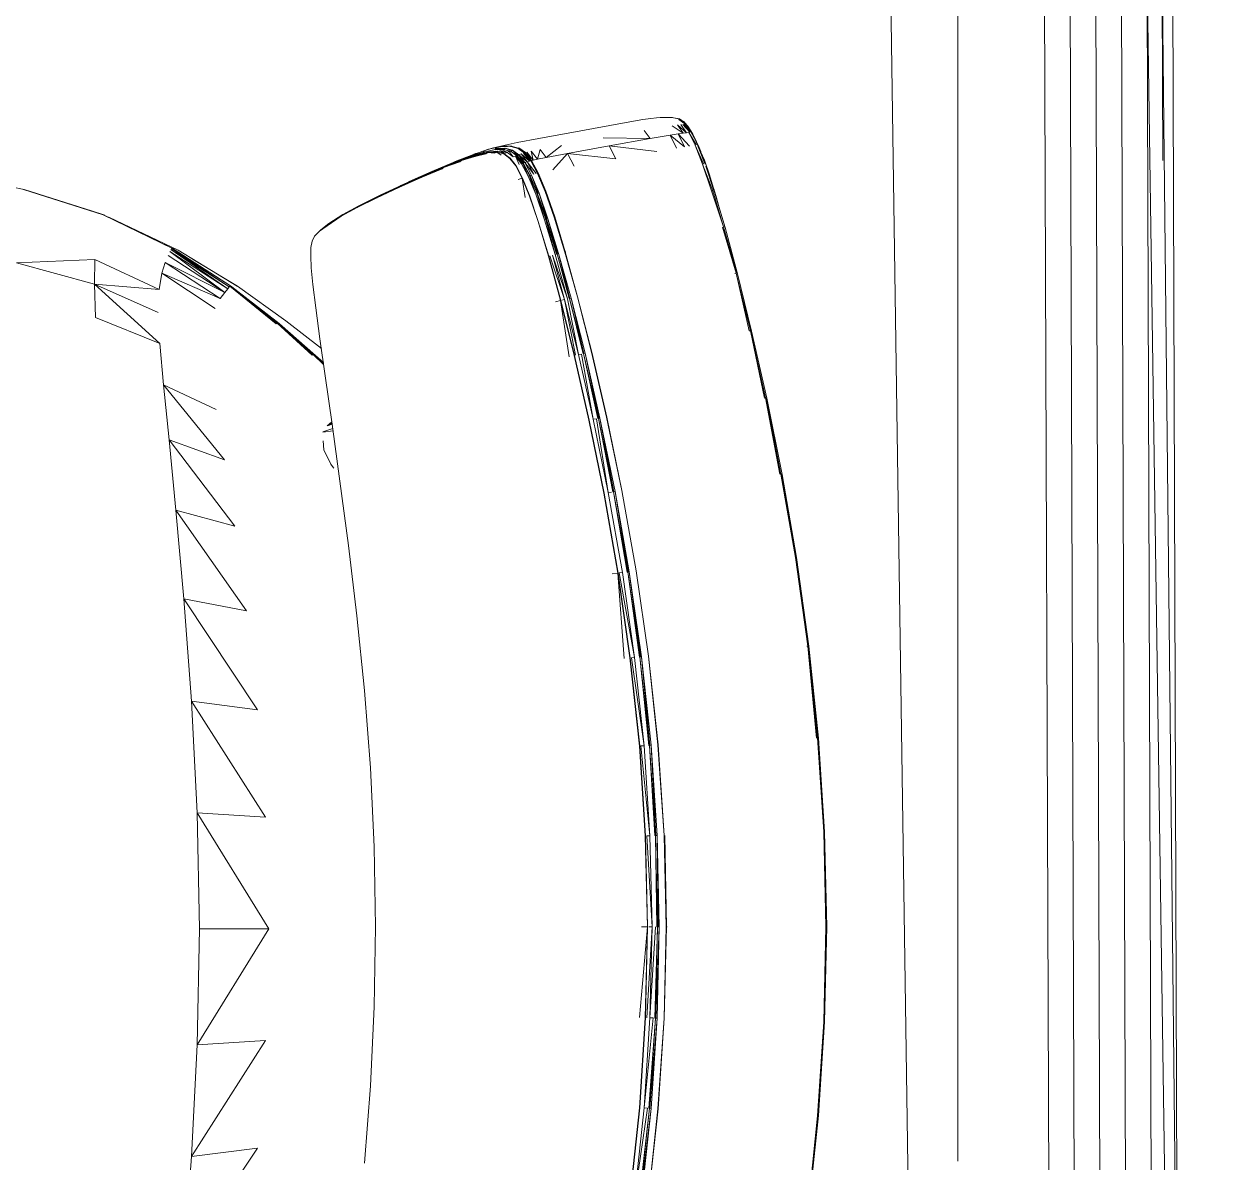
# Model space of a CAD drawing. Header units: millimetres. Extents: x 233224 to 234067, y -13631 to -11613.
# Drawn here: x 234014.54 to 234060.92, y -13410.13 to -13365.76 of the extents above; entities that cross this region are included whole.
import ezdxf

# ---------------------------------------------------------------- set-up
doc = ezdxf.new("R2010")
doc.units = ezdxf.units.MM
doc.header["$MEASUREMENT"] = 0
doc.set_wipeout_variables(frame=1)
doc.linetypes.add('Wipeout_Contour', pattern=[1000, 0, -1000])
for name, color, linetype, lineweight, true_color in [('2D Drafting - General_Pen_No__4', 7, 'Continuous', 20, 0x029e21), ('Interior - Furniture _Pen_No__4', 7, 'Continuous', 20, 0x029e21), ('Structural - Bearing_Pen_No__87', 7, 'Continuous', 20, 0x6a6a6a), ('Structural - Bearing_Pen_No__90', 7, 'Continuous', 20, 0x00bfbf)]:
    doc.layers.add(name, color=color, linetype=linetype, lineweight=lineweight, true_color=true_color)
doc.layers.add('Interior - Furniture', color=7, linetype='Continuous')
doc.layers.add('Structural - Bearing', color=7, linetype='Continuous')

# ---------------------------------------------------------------- blocks, each defined once
blk = doc.blocks.new('Wall_28', base_point=(233960.98, -1398.43))
at = {"color": 254, "linetype": 'Wipeout_Contour', "lineweight": 0, "ltscale": 936822.845006}
blk.add_wipeout([(234050.92, -12901.88), (234010.98, -1398.25), (234000.98, -1398.29), (234040.92, -12901.91)], dxfattribs=at).dxf.layer = 'Structural - Bearing'
at = {"color": 254, "linetype": 'Wipeout_Contour', "lineweight": 0, "ltscale": 936782.880162}
blk.add_wipeout([(234040.92, -12901.91), (234000.98, -1398.29), (233990.98, -1398.32), (234030.92, -12901.95)], dxfattribs=at).dxf.layer = 'Structural - Bearing'
at = {"color": 254, "linetype": 'Wipeout_Contour', "lineweight": 0, "ltscale": 936742.91532}
blk.add_wipeout([(234030.92, -12901.95), (233990.98, -1398.32), (233980.98, -1398.36), (234020.92, -12901.98)], dxfattribs=at).dxf.layer = 'Structural - Bearing'
at = {"color": 254, "linetype": 'Wipeout_Contour', "lineweight": 0, "ltscale": 936702.950482}
blk.add_wipeout([(234020.92, -12901.98), (233980.98, -1398.36), (233970.98, -1398.39), (234010.92, -12902.01)], dxfattribs=at).dxf.layer = 'Structural - Bearing'
at = {"color": 254, "linetype": 'Wipeout_Contour', "lineweight": 0, "ltscale": 936662.985647}
blk.add_wipeout([(234010.92, -12902.01), (233970.98, -1398.39), (233960.98, -1398.43), (234000.92, -12902.05)], dxfattribs=at).dxf.layer = 'Structural - Bearing'
at = {"layer": 'Structural - Bearing_Pen_No__87', "linetype": 'Continuous'}
for p, q in [((234010.92, -12902.01), (233970.98, -1398.39)), ((234020.92, -12901.98), (233980.98, -1398.36)), ((234030.92, -12901.95), (233990.98, -1398.32)), ((234040.92, -12901.91), (234000.98, -1398.29))]:
    blk.add_line(p, q, dxfattribs=at)
at = {"layer": 'Structural - Bearing_Pen_No__87', "linetype": 'Continuous', "flags": 128}
for points in [[(233960.98, -1398.43), (234000.92, -12902.05)], [(234050.92, -12901.88), (234010.98, -1398.25)]]:
    blk.add_lwpolyline(points, dxfattribs=at)
blk = doc.blocks.new('berjer kolsuz_2')
at = {"layer": 'Interior - Furniture _Pen_No__4', "linetype": 'Continuous'}
for p, q in [((-36.45, 266.34), (-73.06, 263.98)), ((-36.45, 266.34), (-73.06, 264.24)), ((-73.05, 264.35), (-36.44, 266.71)), ((0.55, 267.17), (-36.45, 266.34)), ((0.55, 267.17), (-36.45, 266.6)), ((-36.45, 266.6), (-36.45, 266.34)), ((-36.44, 266.71), (0.55, 267.54)), ((0.55, 267.54), (37.53, 266.71)), ((0.55, 267.43), (0.55, 267.17)), ((37.53, 266.34), (0.55, 267.17)), ((0.55, 267.17), (37.53, 266.6)), ((37.53, 266.71), (74.14, 264.35)), ((37.53, 266.34), (37.53, 266.6)), ((74.15, 263.98), (37.53, 266.34)), ((74.15, 264.24), (37.53, 266.34)), ((-73.06, 263.98), (-108.91, 260.2)), ((-73.06, 263.98), (-108.91, 260.46)), ((-108.89, 260.57), (-73.05, 264.35)), ((-73.06, 263.98), (-73.06, 264.24)), ((74.14, 264.35), (109.98, 260.57)), ((74.14, 263.53), (110, 260.2)), ((74.15, 263.98), (74.15, 264.24)), ((74.15, 263.98), (110, 260.46)), ((74.15, 263.98), (110, 260.2)), ((109.98, 260.57), (144.44, 255.71)), ((110, 260.2), (109.99, 259.74)), ((110, 260.2), (144.47, 255.32)), ((176.87, 250.1), (144.44, 255.71)), ((144.47, 255.59), (144.47, 255.32)), ((176.94, 249.68), (144.47, 255.32)), ((144.47, 255.32), (176.94, 249.96)), ((206.57, 244.14), (176.87, 250.1)), ((206.67, 243.7), (176.93, 249.22)), ((176.94, 249.68), (176.94, 249.96)), ((206.67, 243.7), (176.94, 249.68)), ((206.66, 243.98), (176.94, 249.68)), ((206.57, 244.14), (232.76, 238.27)), ((206.67, 243.7), (206.65, 243.24)), ((206.65, 243.24), (232.9, 237.79)), ((206.67, 243.7), (232.9, 237.79)), ((255.08, 232.75), (232.76, 238.27)), ((232.9, 237.79), (232.88, 237.32)), ((255.26, 232.24), (232.88, 237.32)), ((232.9, 237.79), (255.26, 232.24)), ((255.08, 232.75), (273.13, 227.9)), ((255.23, 231.76), (255.26, 232.24)), ((273.34, 227.33), (255.25, 232.53)), ((255.26, 232.24), (273.29, 226.85)), ((273.34, 227.33), (255.26, 232.24)), ((273.13, 227.9), (286.87, 223.83)), ((273.36, 227.62), (273.34, 227.33)), ((273.34, 227.33), (287.39, 222.63)), ((287.46, 223.1), (273.34, 227.33)), ((279.5, 226.01), (284.65, 224.57)), ((284.56, 224.59), (281.68, 225.36)), ((284.56, 224.59), (284.51, 224.53)), ((284.57, 224.58), (284.56, 224.59)), ((284.57, 224.58), (293.61, 221.87)), ((288.18, 223.5), (284.65, 224.57)), ((290.67, 222.6), (286.87, 223.83)), ((287.15, 223.74), (293.61, 221.87)), ((293.31, 221.69), (287.26, 223.7)), ((287.46, 223.1), (287.39, 222.63)), ((287.46, 223.1), (297.82, 219.12)), ((287.55, 223.52), (297.02, 220.45)), ((293.5, 221.84), (287.89, 223.5)), ((297.82, 219.12), (287.39, 222.63)), ((293.61, 221.87), (293.5, 221.84)), ((297.75, 220.4), (293.5, 221.84)), ((299.33, 219.92), (293.5, 221.84)), ((293.61, 221.87), (299.33, 219.92)), ((293.65, 221.57), (293.89, 221.51)), ((293.89, 221.51), (293.93, 221.48)), ((299.33, 219.92), (297.75, 220.4)), ((297.82, 219.12), (297.98, 219.55)), ((305.2, 216.2), (297.82, 219.12)), ((297.84, 220.17), (298.28, 219.89)), ((297.98, 219.55), (305.2, 216.2)), ((299.61, 219.62), (298.25, 220.01)), ((306.91, 216.5), (298.28, 219.89)), ((305.12, 217.41), (298.28, 219.89)), ((299.61, 219.62), (299.33, 219.92)), ((302.5, 218.52), (299.33, 219.92)), ((302.5, 218.52), (299.61, 219.62)), ((299.61, 219.62), (300.25, 219.22)), ((301.61, 218.74), (302.5, 218.52)), ((301.81, 218.67), (305.12, 217.41)), ((304.29, 217.82), (302.45, 218.49)), ((302.5, 218.52), (302.68, 218.42)), ((304.29, 217.82), (302.67, 218.42)), ((302.7, 218.41), (302.68, 218.42)), ((304.29, 217.82), (308.77, 215.79)), ((304.29, 217.82), (305.12, 217.41)), ((309.56, 209.58), (304.85, 214.12)), ((305.12, 217.41), (306.91, 216.5)), ((305.42, 216.61), (305.2, 216.2)), ((310.17, 213.74), (305.2, 216.2)), ((305.42, 216.61), (310.17, 213.74)), ((306.91, 216.5), (311.29, 214.12)), ((310.74, 214.63), (306.91, 216.5)), ((306.91, 216.5), (309.53, 215.4)), ((308.77, 215.79), (309.53, 215.4)), ((310.74, 214.63), (309.53, 215.4)), ((310.17, 213.74), (310.04, 212.92)), ((310.17, 213.74), (310.33, 214.17)), ((310.63, 214.34), (310.33, 214.17)), ((310.33, 214.17), (313.31, 211.52)), ((313.38, 212.01), (310.33, 214.17)), ((310.63, 214.34), (311.29, 214.12)), ((310.63, 214.34), (313.52, 212.24)), ((313.38, 212.01), (310.63, 214.34)), ((311.29, 214.12), (310.74, 214.63)), ((312.59, 213.36), (310.74, 214.63)), ((312.59, 213.36), (311.29, 214.12)), ((311.29, 214.12), (313.83, 212.19)), ((311.29, 214.12), (313.52, 212.24)), ((309.07, 206.5), (304.05, 209.03)), ((304.54, 212.08), (309.56, 209.58)), ((304.54, 212.08), (309.07, 206.5)), ((309.07, 206.5), (309.56, 209.58)), ((309.86, 211.63), (309.56, 209.58)), ((309.86, 211.63), (310.04, 212.92)), ((309.86, 211.63), (313.08, 209.35)), ((312.79, 207.28), (309.86, 211.63)), ((310.04, 212.92), (313.08, 209.35)), ((313.23, 210.67), (310.04, 212.92)), ((312.59, 213.36), (313.84, 212.28)), ((313.38, 212.01), (313.52, 212.24)), ((313.52, 212.24), (313.83, 212.19)), ((313.52, 212.24), (315.21, 210.16)), ((315.19, 209.84), (313.52, 212.24)), ((313.84, 212.28), (314.38, 211.79)), ((314.87, 211.13), (314.38, 211.79)), ((314.87, 211.13), (315.41, 210.14)), ((315.88, 207.79), (315.27, 210.27)), ((315.41, 210.14), (315.69, 208.56)), ((315.49, 209.81), (315.41, 210.14)), ((315.56, 209.31), (315.49, 209.81)), ((-35.1, 204.21), (-70.37, 201.86)), ((-70.36, 201.78), (-35.1, 204.21)), ((-35.09, 204.12), (-70.36, 201.78)), ((-35.1, 204.21), (0.55, 205.03)), ((-35.1, 204.21), (-35.09, 204.12)), ((0.55, 205.03), (-35.09, 204.12)), ((0.55, 204.94), (-35.09, 204.12)), ((0.55, 205.3), (0.55, 205.03)), ((36.18, 204.21), (0.55, 205.03)), ((0.55, 205.03), (36.19, 204.48)), ((0.55, 205.03), (0.55, 204.94)), ((36.18, 204.12), (0.55, 204.94)), ((0.55, 204.94), (36.18, 204.21)), ((36.18, 204.21), (71.45, 201.86)), ((36.18, 204.21), (36.18, 204.12)), ((71.44, 201.78), (36.18, 204.12)), ((71.45, 201.86), (36.18, 204.12)), ((309.07, 206.5), (307.74, 198.78)), ((315.88, 207.79), (315.95, 207.38)), ((315.95, 207.38), (316.01, 206.76)), ((316.01, 206.76), (315.97, 202.61)), ((-104.92, 198.13), (-70.37, 201.86)), ((-70.37, 201.86), (-104.91, 198.04)), ((-70.36, 201.78), (-104.91, 198.04)), ((-70.36, 201.78), (-70.37, 201.86)), ((-70.21, 199.11), (-35.01, 201.43)), ((-70.18, 198.64), (-35.01, 201.43)), ((-70.17, 198.48), (-34.99, 200.8)), ((-70.16, 198.25), (-34.99, 200.8)), ((-70.04, 196.34), (-34.97, 199.96)), ((-35.01, 201.43), (0.55, 202.25)), ((-35.01, 201.43), (-35, 200.97)), ((0.55, 202.25), (-35, 200.97)), ((-34.99, 200.8), (0.55, 201.62)), ((0.55, 201.62), (-34.99, 200.57)), ((-34.99, 200.57), (-34.99, 200.8)), ((-34.93, 198.65), (-34.97, 199.96)), ((0.55, 200.78), (-34.93, 198.65)), ((-34.93, 198.65), (0.55, 199.47)), ((0.55, 199.47), (-34.89, 197.41)), ((0.55, 202.25), (36.09, 201.43)), ((0.55, 202.25), (0.55, 201.79)), ((0.55, 201.79), (36.09, 201.43)), ((0.55, 201.38), (0.55, 201.62)), ((0.55, 201.62), (36.08, 200.8)), ((0.55, 201.38), (36.08, 200.8)), ((0.55, 199.47), (36.02, 198.65)), ((35.98, 197.41), (0.55, 199.47)), ((0.55, 199.47), (0.55, 198.22)), ((36.09, 201.43), (36.08, 200.97)), ((71.29, 199.11), (36.08, 200.97)), ((36.08, 200.57), (36.08, 200.8)), ((36.08, 200.8), (71.27, 198.48)), ((71.27, 198.48), (36.08, 200.57)), ((36.09, 201.43), (71.29, 199.11)), ((71.44, 201.78), (71.45, 201.86)), ((106, 198.04), (71.44, 201.78)), ((71.44, 201.78), (106, 198.13)), ((106, 198.13), (71.45, 201.86)), ((302.72, 201.31), (304.88, 182.77)), ((315.61, 199), (315.87, 201.17)), ((315.97, 202.61), (315.87, 201.17)), ((-104.69, 195.38), (-70.21, 199.11)), ((-70.21, 199.11), (-104.65, 194.93)), ((-104.64, 194.76), (-70.17, 198.48)), ((-70.17, 198.48), (-104.61, 194.53)), ((-70.12, 197.64), (-104.44, 192.64)), ((-104.44, 192.64), (-70.04, 196.34)), ((-70.21, 199.11), (-70.18, 198.64)), ((-70.17, 198.48), (-70.16, 198.25)), ((-70.12, 197.64), (-70.04, 196.34)), ((-34.93, 198.65), (-70.04, 196.34)), ((-69.95, 194.64), (-34.88, 196.94)), ((-69.94, 194.53), (-34.88, 196.94)), ((-34.88, 196.84), (-69.94, 194.53)), ((-34.88, 196.94), (0.55, 197.75)), ((0.55, 197.75), (-34.88, 196.84)), ((-34.88, 196.84), (0.55, 197.64)), ((-34.88, 196.84), (-34.88, 196.94)), ((0.55, 197.64), (-34.8, 194.55)), ((0.55, 197.64), (0.55, 197.75)), ((0.55, 197.75), (35.96, 196.94)), ((0.55, 195.35), (0.55, 197.64)), ((35.96, 196.84), (0.55, 197.64)), ((0.55, 197.64), (35.96, 196.94)), ((35.96, 196.84), (35.96, 196.94)), ((35.96, 196.94), (71.03, 194.64)), ((71.03, 194.64), (35.96, 196.84)), ((35.96, 196.84), (71.02, 194.53)), ((36.02, 198.65), (35.98, 197.41)), ((36.02, 198.65), (71.12, 196.34)), ((71.06, 195.11), (36.02, 198.65)), ((71.06, 195.11), (71.12, 196.34)), ((71.12, 196.34), (105.52, 192.64)), ((105.42, 191.42), (71.12, 196.34)), ((71.27, 198.48), (71.25, 198.25)), ((71.25, 198.25), (105.72, 194.76)), ((71.27, 198.48), (105.72, 194.76)), ((71.29, 199.11), (71.28, 198.64)), ((71.28, 198.64), (105.77, 195.38)), ((71.29, 199.11), (105.77, 195.38)), ((105.77, 195.38), (105.74, 194.93)), ((138.94, 190.59), (105.74, 194.93)), ((105.77, 195.38), (138.94, 190.59)), ((106, 198.13), (139.24, 193.31)), ((106, 198.13), (106, 198.04)), ((139.24, 193.22), (106, 198.04)), ((139.24, 193.31), (106, 198.04)), ((304.88, 182.77), (307.74, 198.78)), ((307.74, 198.78), (308.08, 180.38)), ((310.96, 196.42), (307.74, 198.78)), ((313.77, 187.95), (315.14, 195.82)), ((315.61, 199), (315.14, 195.82)), ((-104.3, 190.96), (-69.95, 194.64)), ((-69.95, 194.64), (-104.28, 190.85)), ((-104.28, 190.85), (-69.94, 194.53)), ((-69.95, 194.64), (-69.94, 194.53)), ((71.03, 194.64), (71.02, 194.53)), ((105.37, 190.85), (71.02, 194.53)), ((71.02, 194.53), (105.38, 190.96)), ((71.03, 194.64), (105.38, 190.96)), ((105.37, 190.85), (105.38, 190.96)), ((138.43, 186.22), (105.37, 190.85)), ((105.37, 190.85), (138.41, 186.12)), ((105.38, 190.96), (138.43, 186.22)), ((105.52, 192.64), (105.42, 191.42)), ((105.52, 192.64), (138.62, 187.89)), ((138.48, 186.68), (105.52, 192.64)), ((105.7, 194.53), (105.72, 194.76)), ((138.87, 189.98), (105.7, 194.53)), ((105.72, 194.76), (138.87, 189.98)), ((138.89, 190.15), (138.94, 190.59)), ((138.94, 190.59), (170.19, 185.05)), ((139.24, 193.22), (139.24, 193.31)), ((170.57, 187.75), (139.24, 193.31)), ((170.56, 187.66), (139.24, 193.22)), ((139.24, 193.22), (170.57, 187.75)), ((138.41, 186.12), (105.14, 188.61)), ((138.11, 183.92), (138.41, 186.12)), ((138.41, 186.12), (138.43, 186.22)), ((169.54, 180.66), (138.41, 186.12)), ((138.41, 186.12), (169.56, 180.76)), ((138.43, 186.22), (169.56, 180.76)), ((138.48, 186.68), (138.62, 187.89)), ((169.8, 182.38), (138.62, 187.89)), ((138.87, 189.98), (138.84, 189.74)), ((138.84, 189.74), (170.11, 184.45)), ((138.87, 189.98), (170.11, 184.45)), ((138.89, 190.15), (170.19, 185.05)), ((170.57, 187.75), (170.56, 187.66)), ((199.24, 181.75), (170.56, 187.66)), ((199.25, 181.84), (170.56, 187.66)), ((170.57, 187.75), (199.25, 181.84)), ((313.77, 187.95), (310.82, 171.73)), ((169.8, 182.38), (169.99, 183.63)), ((198.57, 177.77), (169.8, 182.38)), ((169.8, 182.38), (198.35, 176.56)), ((170.07, 184.22), (170.11, 184.45)), ((198.71, 178.58), (170.07, 184.22)), ((170.11, 184.45), (198.71, 178.58)), ((170.19, 185.05), (170.14, 184.61)), ((198.81, 179.17), (170.14, 184.61)), ((170.19, 185.05), (198.81, 179.17)), ((199.24, 181.75), (199.25, 181.84)), ((224.56, 175.9), (199.24, 181.75)), ((199.24, 181.75), (224.56, 175.98)), ((224.56, 175.98), (199.25, 181.84)), ((301.97, 166.56), (299.92, 185.33)), ((304.88, 182.77), (299.92, 185.33)), ((304.88, 182.77), (301.97, 166.56)), ((169.54, 180.66), (169.56, 180.76)), ((198.08, 174.97), (169.54, 180.66)), ((169.54, 180.66), (198.06, 174.87)), ((169.56, 180.76), (198.08, 174.97)), ((198.57, 177.77), (198.35, 176.56)), ((223.55, 170.8), (198.35, 176.56)), ((198.35, 176.56), (223.79, 171.98)), ((198.71, 178.58), (198.67, 178.35)), ((198.67, 178.35), (223.95, 172.78)), ((198.71, 178.58), (223.95, 172.78)), ((198.81, 179.17), (198.74, 178.74)), ((198.74, 178.74), (224.07, 173.36)), ((198.81, 179.17), (224.07, 173.36)), ((198.08, 174.97), (198.06, 174.87)), ((223.22, 169.16), (198.06, 174.87)), ((198.06, 174.87), (223.24, 169.27)), ((198.08, 174.97), (223.24, 169.27)), ((223.55, 170.8), (223.79, 171.98)), ((223.91, 172.56), (223.95, 172.78)), ((245.45, 167.33), (223.91, 172.56)), ((223.95, 172.78), (245.45, 167.33)), ((224.07, 173.36), (223.98, 172.94)), ((245.58, 167.91), (223.98, 172.94)), ((224.07, 173.36), (245.58, 167.91)), ((224.56, 175.98), (246.14, 170.48)), ((224.56, 175.98), (224.56, 175.9)), ((246.12, 170.4), (224.56, 175.9)), ((246.14, 170.48), (224.56, 175.9)), ((307.8, 155.31), (310.82, 171.73)), ((244.64, 163.81), (222.76, 167.16)), ((223.22, 169.16), (223.24, 169.27)), ((244.67, 163.92), (223.22, 169.16)), ((223.22, 169.16), (244.64, 163.81)), ((223.24, 169.27), (244.67, 163.92)), ((245.02, 165.4), (223.32, 169.68)), ((245.27, 166.55), (223.55, 170.8)), ((223.55, 170.8), (245.02, 165.4)), ((245.45, 167.33), (245.39, 167.11)), ((245.39, 167.11), (262.81, 162.51)), ((245.45, 167.33), (262.81, 162.51)), ((245.49, 167.49), (245.58, 167.91)), ((245.49, 167.49), (262.97, 163.07)), ((245.58, 167.91), (262.97, 163.07)), ((246.12, 170.4), (246.14, 170.48)), ((263.55, 165.52), (246.12, 170.4)), ((246.12, 170.4), (263.57, 165.6)), ((263.57, 165.6), (246.14, 170.48)), ((297.04, 169.15), (301.97, 166.56)), ((244.14, 161.9), (244.64, 163.81)), ((244.64, 163.81), (244.67, 163.92)), ((261.96, 159.1), (244.64, 163.81)), ((244.64, 163.81), (261.99, 159.21)), ((244.67, 163.92), (261.99, 159.21)), ((244.76, 164.32), (245.02, 165.4)), ((245.02, 165.4), (262.35, 160.63)), ((262.09, 159.59), (245.02, 165.4)), ((245.27, 166.55), (262.35, 160.63)), ((262.64, 161.74), (245.27, 166.55)), ((262.77, 162.29), (262.81, 162.51)), ((262.81, 162.51), (276.33, 158.35)), ((262.97, 163.07), (262.86, 162.66)), ((276.52, 158.9), (262.86, 162.66)), ((262.97, 163.07), (276.52, 158.9)), ((263.57, 165.6), (263.55, 165.52)), ((277.13, 161.31), (263.55, 165.52)), ((277.16, 161.38), (263.55, 165.52)), ((263.63, 165.85), (263.57, 165.6)), ((277.22, 161.64), (263.57, 165.6)), ((295.54, 160.85), (301.97, 166.56)), ((300.43, 158.25), (301.97, 166.56)), ((305.12, 164.14), (300.43, 158.25)), ((261.96, 159.1), (261.99, 159.21)), ((275.45, 155.15), (261.96, 159.1)), ((261.96, 159.1), (275.44, 155.05)), ((261.99, 159.21), (275.45, 155.15)), ((262.64, 161.74), (262.77, 162.29)), ((276.16, 157.58), (262.64, 161.74)), ((276.28, 158.12), (262.64, 161.74)), ((276.33, 158.35), (262.77, 162.29)), ((276.28, 158.12), (276.16, 157.58)), ((276.33, 158.35), (276.28, 158.12)), ((276.28, 158.12), (286.27, 154.88)), ((276.33, 158.35), (286.27, 154.88)), ((276.52, 158.9), (276.39, 158.5)), ((276.39, 158.5), (286.5, 155.42)), ((276.52, 158.9), (286.5, 155.42)), ((277.13, 161.31), (277.16, 161.38)), ((287.13, 157.79), (277.13, 161.31)), ((277.13, 161.31), (287.17, 157.86)), ((277.16, 161.38), (277.22, 161.64)), ((277.16, 161.38), (287.26, 158.11)), ((277.22, 161.64), (287.26, 158.11)), ((287.17, 157.86), (287.13, 157.79)), ((294.21, 154.8), (287.13, 157.79)), ((294.27, 154.88), (287.13, 157.79)), ((287.26, 158.11), (287.17, 157.86)), ((294.37, 155.12), (287.17, 157.86)), ((287.26, 158.11), (294.37, 155.12)), ((299.76, 154.79), (300.43, 158.25)), ((300.43, 158.25), (303.57, 155.82)), ((275.45, 155.15), (275.44, 155.05)), ((285.35, 151.68), (275.44, 155.05)), ((275.44, 155.05), (285.36, 151.79)), ((275.45, 155.15), (285.36, 151.79)), ((286.12, 154.12), (276.16, 157.58)), ((276.16, 157.58), (286.23, 154.64)), ((286.12, 154.12), (286.23, 154.64)), ((293.16, 151.19), (286.12, 154.12)), ((293.26, 151.71), (286.12, 154.12)), ((286.23, 154.64), (286.27, 154.88)), ((293.29, 151.95), (286.23, 154.64)), ((286.27, 154.88), (293.29, 151.95)), ((286.5, 155.42), (286.34, 155.03)), ((293.57, 152.47), (286.34, 155.03)), ((286.5, 155.42), (293.57, 152.47)), ((298.38, 149.93), (293.88, 153.4)), ((298.71, 150.83), (293.88, 153.4)), ((294.15, 154.32), (298.71, 150.83)), ((294.27, 154.88), (294.21, 154.8)), ((299.03, 152.23), (294.21, 154.8)), ((294.21, 154.8), (299.1, 152.29)), ((294.37, 155.12), (294.27, 154.88)), ((294.27, 154.88), (299.22, 152.53)), ((294.37, 155.12), (299.22, 152.53)), ((299.22, 152.53), (299.4, 153.12)), ((299.4, 153.12), (299.76, 154.79)), ((302.88, 152.35), (299.4, 153.12)), ((299.4, 153.12), (302.51, 150.68)), ((303.57, 155.82), (299.76, 154.79)), ((302.88, 152.35), (299.76, 154.79)), ((307.8, 155.31), (306.21, 146.9)), ((292.35, 148.86), (284.8, 150.06)), ((285.35, 151.68), (285.36, 151.79)), ((292.36, 148.97), (285.35, 151.68)), ((285.35, 151.68), (292.35, 148.86)), ((285.36, 151.79), (292.36, 148.97)), ((291.81, 147.35), (292.35, 148.86)), ((292.35, 148.86), (292.36, 148.97)), ((297.08, 146.41), (292.35, 148.86)), ((292.35, 148.86), (297.09, 146.53)), ((292.36, 148.97), (297.09, 146.53)), ((293.26, 151.71), (293.16, 151.19)), ((297.93, 148.64), (293.16, 151.19)), ((293.16, 151.19), (298.01, 149.16)), ((293.29, 151.95), (293.26, 151.71)), ((293.26, 151.71), (298.03, 149.41)), ((293.29, 151.95), (298.03, 149.41)), ((293.57, 152.47), (293.38, 152.1)), ((293.57, 152.47), (298.38, 149.93)), ((297.93, 148.64), (298.01, 149.16)), ((300.96, 146.25), (297.93, 148.64)), ((301.02, 146.76), (297.93, 148.64)), ((298.01, 149.16), (298.03, 149.41)), ((301.03, 147.02), (298.01, 149.16)), ((298.01, 149.16), (301.02, 146.76)), ((298.03, 149.41), (301.03, 147.02)), ((301.44, 147.54), (298.16, 149.56)), ((298.71, 150.83), (298.38, 149.93)), ((298.38, 149.93), (301.44, 147.54)), ((298.71, 150.83), (298.99, 151.74)), ((301.44, 147.54), (298.71, 150.83)), ((301.8, 148.42), (298.71, 150.83)), ((298.99, 151.74), (299.05, 152.12)), ((298.99, 151.74), (301.8, 148.42)), ((302.08, 149.32), (298.99, 151.74)), ((302.13, 149.69), (298.99, 151.74)), ((299.1, 152.29), (299.03, 152.23)), ((299.05, 152.12), (299.03, 152.23)), ((302.1, 149.81), (299.03, 152.23)), ((302.17, 149.87), (299.03, 152.23)), ((302.1, 149.81), (299.05, 152.12)), ((299.05, 152.12), (302.13, 149.69)), ((299.22, 152.53), (299.1, 152.29)), ((302.32, 150.1), (299.1, 152.29)), ((302.51, 150.68), (299.22, 152.53)), ((299.22, 152.53), (302.32, 150.1)), ((301.8, 148.42), (301.44, 147.54)), ((302.1, 149.81), (302.17, 149.87)), ((303.94, 147.31), (302.1, 149.81)), ((302.1, 149.81), (304.03, 147.38)), ((302.17, 149.87), (302.32, 150.1)), ((304.03, 147.38), (302.17, 149.87)), ((302.17, 149.87), (304.19, 147.6)), ((302.32, 150.1), (304.19, 147.6)), ((297.08, 146.41), (297.09, 146.53)), ((300.07, 144.24), (297.08, 146.41)), ((297.08, 146.41), (300.06, 144.11)), ((297.09, 146.53), (300.07, 144.24)), ((300.96, 146.25), (297.63, 147.7)), ((300.07, 144.24), (300.06, 144.11)), ((301.81, 141.73), (300.06, 144.11)), ((300.06, 144.11), (301.81, 141.87)), ((300.07, 144.24), (301.81, 141.87)), ((300.96, 146.25), (300.66, 145.36)), ((302.45, 142.94), (300.66, 145.36)), ((300.66, 145.36), (302.75, 143.78)), ((301.03, 147.02), (301.02, 146.76)), ((301.02, 146.76), (302.79, 144.56)), ((301.03, 147.02), (302.79, 144.56)), ((301.44, 147.54), (301.18, 147.18)), ((301.18, 147.18), (303.27, 145.08)), ((301.44, 147.54), (303.27, 145.08)), ((302.79, 144.28), (302.79, 144.56)), ((302.79, 144.56), (303.5, 141.7)), ((303.5, 141.7), (302.79, 144.28)), ((303.27, 145.08), (302.96, 144.72)), ((304.02, 142.23), (302.96, 144.72)), ((303.27, 145.08), (304.02, 142.23)), ((304.03, 147.38), (303.94, 147.31)), ((304.72, 144.44), (303.94, 147.31)), ((304.81, 144.51), (303.94, 147.31)), ((304.19, 147.6), (304.03, 147.38)), ((304.03, 147.38), (304.81, 144.51)), ((304.75, 144.33), (304.64, 140.75)), ((304.7, 140.93), (304.81, 144.51)), ((304.81, 144.51), (304.72, 144.44)), ((304.75, 144.33), (304.72, 144.44)), ((304.99, 144.72), (304.81, 144.51)), ((304.81, 144.51), (304.88, 141.15)), ((306.21, 146.9), (305.49, 143.4)), ((302.49, 138.96), (301.35, 140.67)), ((301.81, 141.73), (301.81, 141.87)), ((301.81, 141.87), (302.48, 139.1)), ((302.48, 139.1), (301.81, 141.73)), ((301.81, 141.73), (302.49, 138.96)), ((302.81, 139.41), (301.89, 141.92)), ((302.1, 142.17), (302.45, 142.94)), ((303.17, 140.13), (302.1, 142.17)), ((302.1, 142.17), (302.81, 139.41)), ((302.45, 142.94), (302.75, 143.78)), ((303.47, 140.93), (302.45, 142.94)), ((302.45, 142.94), (303.17, 140.13)), ((302.81, 139.41), (302.59, 139.15)), ((302.59, 139.15), (302.64, 135.92)), ((302.81, 139.41), (302.64, 135.92)), ((303.51, 141.42), (303.34, 137.86)), ((303.5, 141.7), (303.51, 141.42)), ((303.5, 141.3), (303.53, 138.31)), ((303.53, 138.31), (303.69, 141.86)), ((304.6, 140.38), (303.58, 135.8)), ((304.02, 142.23), (303.69, 141.86)), ((303.69, 141.86), (303.87, 138.66)), ((304.02, 142.23), (303.87, 138.66)), ((305.49, 143.4), (304.48, 138.83)), ((304.64, 140.75), (304.6, 140.38)), ((304.7, 140.93), (304.63, 140.61)), ((304.7, 140.93), (304.64, 140.89)), ((304.72, 143.09), (304.7, 140.93)), ((300.73, 130.36), (301.84, 134.75)), ((301.22, 130.98), (302.31, 135.48)), ((301.22, 130.98), (301.84, 134.75)), ((302.64, 135.92), (301.56, 131.42)), ((301.56, 131.42), (302.4, 135.67)), ((303.58, 135.8), (301.62, 129.91)), ((301.84, 134.75), (302.31, 135.48)), ((302.05, 138.08), (302.48, 138.94)), ((302.05, 138.08), (302.31, 135.48)), ((304.08, 137.15), (302.14, 131.27)), ((302.49, 138.94), (302.31, 135.48)), ((302.64, 135.92), (302.4, 135.67)), ((303.53, 138.31), (302.47, 133.73)), ((302.49, 138.96), (302.48, 139.1)), ((302.49, 138.96), (302.49, 138.94)), ((303.34, 137.86), (303.31, 137.39)), ((303.53, 138.31), (303.35, 138.16)), ((303.87, 138.66), (303.53, 138.31)), ((304.48, 138.83), (304.08, 137.15)), ((301.62, 129.91), (298.83, 122.8)), ((301.22, 130.98), (299.26, 125.19)), ((300.73, 130.36), (299.26, 125.19)), ((301.56, 131.42), (299.6, 125.59)), ((301.33, 131.18), (299.6, 125.59)), ((302.25, 132.84), (300.27, 126.98)), ((301.22, 130.98), (300.73, 130.36)), ((301.91, 131.84), (300.85, 128.2)), ((301.33, 131.18), (301.56, 131.42)), ((301.68, 130.08), (301.91, 130.68)), ((301.91, 130.68), (302.14, 131.27)), ((302.43, 133.6), (302.25, 132.84)), ((302.47, 133.73), (302.43, 133.6)), ((302.81, 134.09), (302.47, 133.73)), ((299.6, 125.59), (296.82, 118.54)), ((296.82, 118.54), (299.36, 125.36)), ((300.27, 126.98), (297.5, 119.89)), ((299.6, 125.59), (299.36, 125.36)), ((298.49, 121.93), (294.96, 113.65)), ((296.49, 118.15), (299.25, 125.17)), ((296.49, 118.15), (298.76, 124.63)), ((298.83, 122.8), (298.49, 121.93)), ((298.76, 124.63), (299.26, 125.19)), ((299.25, 125.17), (299.26, 125.19)), ((292.55, 109.48), (296, 117.65)), ((296.49, 118.15), (293.02, 109.94)), ((296, 117.65), (293.02, 109.94)), ((293.11, 110.1), (296.58, 118.32)), ((296.82, 118.54), (293.35, 110.32)), ((296.58, 118.32), (293.35, 110.32)), ((293.7, 110.94), (297.2, 119.17)), ((296, 117.65), (296.49, 118.15)), ((296.58, 118.32), (296.82, 118.54)), ((297.5, 119.89), (297.2, 119.17)), ((291.01, 104.85), (294.96, 113.65)), ((294.13, 112.56), (293.11, 110.1)), ((288.7, 100.8), (292.55, 109.48)), ((289.14, 101.22), (293.01, 109.92)), ((289.14, 101.22), (292.55, 109.48)), ((293.11, 110.1), (289.22, 101.37)), ((293.35, 110.32), (289.45, 101.58)), ((289.45, 101.58), (293.11, 110.1)), ((289.8, 102.18), (293.7, 110.94)), ((292.55, 109.48), (293.02, 109.94)), ((293.01, 109.92), (293.02, 109.94)), ((293.11, 110.1), (293.08, 110.08)), ((293.35, 110.32), (293.11, 110.1)), ((289.8, 102.18), (285.76, 93.57)), ((291.01, 104.85), (290.57, 103.91)), ((284.73, 92.25), (288.7, 100.8)), ((289.14, 101.22), (285.14, 92.65)), ((288.7, 100.8), (285.14, 92.65)), ((285.21, 92.79), (289.22, 101.37)), ((289.22, 101.37), (285.44, 92.99)), ((289.14, 101.22), (288.7, 100.8)), ((289.45, 101.58), (289.22, 101.37)), ((285.76, 93.57), (281.87, 85.78)), ((285.21, 92.79), (285.15, 92.65)), ((285.21, 92.79), (285.2, 92.79)), ((285.67, 93.79), (285.21, 92.79)), ((-91.6, 87.41), (-61.42, 89.75)), ((-61.42, 89.75), (-30.6, 91.23)), ((-30.6, 91.23), (0.55, 91.76)), ((0.55, 91.76), (31.68, 91.23)), ((31.68, 91.23), (62.5, 89.75)), ((62.5, 89.75), (92.7, 87.41)), ((280.94, 84.53), (284.73, 92.25)), ((281.3, 84.89), (285.13, 92.63)), ((281.3, 84.89), (284.73, 92.25)), ((284.73, 92.25), (285.14, 92.65)), ((285.13, 92.63), (285.14, 92.65)), ((92.7, 87.41), (121.74, 84.47)), ((149.12, 81.2), (121.74, 84.47)), ((277.57, 78.29), (280.94, 84.53)), ((281.3, 84.89), (277.87, 78.63)), ((280.94, 84.53), (277.87, 78.63)), ((278.14, 78.93), (281.57, 85.21)), ((280.94, 84.53), (281.3, 84.89)), ((281.36, 85.03), (281.4, 85.09)), ((281.36, 85.02), (281.36, 85.03)), ((281.87, 85.78), (281.57, 85.21)), ((174.22, 77.87), (149.12, 81.2)), ((275.12, 74.16), (278.14, 78.93)), ((196.4, 74.8), (174.22, 77.87)), ((179.46, 75.35), (179.28, 75.49)), ((180.81, 74.28), (179.46, 75.35)), ((180.81, 74.28), (180.85, 74.26)), ((180.85, 74.26), (186.5, 71.59)), ((193.84, 75.16), (193.36, 71.18)), ((194.73, 75.04), (193.46, 71.16)), ((195.76, 72.92), (197.29, 74.68)), ((195.76, 72.86), (197.31, 74.67)), ((197.21, 74.69), (195.88, 73.14)), ((197.24, 74.68), (195.88, 73.13)), ((197.15, 74.7), (195.93, 73.33)), ((196.03, 73.64), (196.41, 74.8)), ((196.03, 73.65), (196.95, 74.73)), ((196.93, 74.73), (196.05, 73.7)), ((215.33, 72.15), (196.4, 74.8)), ((277.57, 78.29), (273.77, 72.89)), ((274.65, 73.56), (277.57, 78.29)), ((274.89, 73.86), (277.87, 78.63)), ((274.89, 73.86), (277.57, 78.29)), ((277.57, 78.29), (277.87, 78.63)), ((186.5, 71.59), (190, 71.28)), ((195.76, 72.86), (195.76, 72.91)), ((195.85, 73.04), (196.03, 73.64)), ((196.04, 73.65), (196.03, 73.65)), ((229.78, 70.07), (215.33, 72.15)), ((223.6, 67.41), (219.77, 71.51)), ((220.05, 71.47), (223.6, 67.41)), ((220.4, 71.42), (223.58, 67.78)), ((223.25, 68.3), (220.54, 71.4)), ((225.91, 70.63), (236.78, 56.77)), ((241.83, 68.4), (229.78, 70.07)), ((272.21, 70.36), (269.73, 67.98)), ((269.73, 67.98), (271.62, 69.84)), ((274.61, 73.51), (271.62, 69.84)), ((271.62, 69.84), (273.77, 72.89)), ((271.62, 69.84), (272.21, 70.36)), ((274.65, 73.56), (272.21, 70.36)), ((274.65, 73.56), (273.77, 72.89)), ((274.62, 73.51), (274.65, 73.56)), ((274.65, 73.56), (274.89, 73.86)), ((274.89, 73.86), (275.12, 74.16)), ((275.12, 74.16), (274.99, 74.03)), ((235.55, 54.24), (223.25, 68.3)), ((223.41, 67.04), (223.6, 67.41)), ((223.41, 67.04), (235.85, 53.38)), ((223.58, 67.78), (235.84, 53.76)), ((223.6, 67.41), (235.85, 53.38)), ((250.84, 67.29), (241.83, 68.4)), ((257.4, 66.67), (250.84, 67.29)), ((262.08, 66.45), (257.4, 66.67)), ((265.37, 66.56), (262.08, 66.45)), ((267.78, 66.98), (265.37, 66.56)), ((269.73, 67.98), (267.78, 66.98)), ((236.71, 56.77), (250.19, 37.99)), ((236.78, 56.77), (242.95, 48.08)), ((235.55, 54.24), (235.63, 54.14)), ((235.62, 53.07), (235.85, 53.38)), ((235.62, 53.07), (250.23, 34.93)), ((235.63, 54.14), (249.05, 36.95)), ((235.84, 53.76), (250.22, 35.32)), ((235.85, 53.38), (250.23, 34.93)), ((-43.81, 48.87), (-88.95, 20.02)), ((-0.25, 50.21), (-45.49, 22.25)), ((-43.81, 48.87), (-45.49, 22.25)), ((-0.25, 23.18), (-0.25, 50.21)), ((44.99, 22.25), (-0.25, 50.21)), ((44.99, 22.25), (43.31, 48.87)), ((88.45, 20.02), (43.31, 48.87)), ((-128.86, 17.07), (-85.68, 45.67)), ((-85.68, 45.67), (-88.95, 20.02)), ((128.36, 17.07), (85.18, 45.67)), ((85.18, 45.67), (88.45, 20.02)), ((162.93, 13.97), (123.66, 41.45)), ((123.66, 41.45), (128.36, 17.07)), ((250.19, 37.99), (260.69, 20.65)), ((250.21, 37.77), (264.27, 14.79)), ((162.93, 13.97), (156.77, 36.94)), ((190.38, 11.27), (156.77, 36.94)), ((190.38, 11.27), (182.54, 32.86)), ((211.73, 9.12), (182.54, 32.86)), ((245.39, 31.22), (247.77, 33.03)), ((247.77, 33.03), (249.22, 34.12)), ((247.77, 33.03), (259.48, 9.73)), ((262.14, 10.91), (247.77, 33.03)), ((263.76, 11.62), (247.77, 33.03)), ((250, 35.75), (249.05, 36.95)), ((249.22, 34.12), (249.96, 34.7)), ((263.76, 11.62), (249.22, 34.12)), ((264.58, 12), (249.22, 34.12)), ((249.96, 34.7), (250.23, 34.93)), ((264.89, 12.17), (249.96, 34.7)), ((249.96, 34.7), (264.58, 12)), ((250, 35.75), (250.01, 35.72)), ((250.06, 35.66), (250.01, 35.72)), ((250.06, 35.66), (264.8, 12.88)), ((250.22, 35.32), (264.91, 12.56)), ((202.2, 29.6), (211.73, 9.12)), ((255.26, 8.46), (241.6, 29.24)), ((245.39, 31.22), (259.48, 9.73)), ((245.39, 31.22), (255.26, 8.46)), ((-88.95, 20.02), (-128.86, 17.07)), ((-45.49, 22.25), (-88.95, 20.02)), ((-0.25, 23.18), (-45.49, 22.25)), ((44.99, 22.25), (-0.25, 23.18)), ((88.45, 20.02), (44.99, 22.25)), ((128.36, 17.07), (88.45, 20.02)), ((162.93, 13.97), (128.36, 17.07)), ((190.38, 11.27), (162.93, 13.97)), ((276.98, -11.99), (264.27, 14.79)), ((211.73, 9.12), (190.38, 11.27)), ((259.48, 9.73), (255.26, 8.46)), ((264.8, 12.88), (275.28, -8.52)), ((264.91, 12.56), (278.06, -14.39)), ((227.93, 7.67), (211.73, 9.12)), ((251, -17.81), (227.93, 7.67)), ((227.93, 7.67), (238, -17.38)), ((240.01, 7.07), (251, -17.81)), ((255.26, 8.46), (248.94, 7.45)), ((251, -17.81), (248.94, 7.45)), ((260.64, -17.61), (248.94, 7.45)), ((277.97, -14), (275.28, -8.52)), ((251, -17.81), (238, -17.38)), ((260.64, -17.61), (251, -17.81)), ((259.33, -48.22), (251, -17.81)), ((259.33, -48.22), (260.64, -17.61)), ((277.97, -14), (277.99, -14.05)), ((278, -14.09), (277.99, -14.05)), ((278, -14.09), (278.03, -14.17)), ((278.03, -14.17), (279.43, -18.58)), ((278.06, -14.39), (287.86, -45.44)), ((279.43, -18.58), (287.86, -45.12)), ((287.86, -45.12), (287.88, -45.2)), ((287.88, -45.2), (295.04, -79))]:
    blk.add_line(p, q, dxfattribs=at)
blk = doc.blocks.new('Beam_2', base_point=(234010.92, -12952.05))
at = {"layer": 'Structural - Bearing_Pen_No__90', "linetype": 'Continuous'}
for p, q in [((233960.93, -12952.77), (233920.95, -10169.28)), ((234060.92, -12951.33), (234020.94, -10167.84))]:
    blk.add_line(p, q, dxfattribs=at)

msp = doc.modelspace()

# ---------------------------------------------------------------- block references
at = {"layer": 'Interior - Furniture', "color": 104, "linetype": 'Continuous', "lineweight": 20, "true_color": 0x029e21, "xscale": -0.1, "yscale": 0.1, "zscale": 100, "rotation": 270}
msp.add_blockref('berjer kolsuz_2', (234019.072, -13401.01), dxfattribs=at)
at = {"layer": 'Structural - Bearing', "xscale": 0.1, "yscale": 0.1, "zscale": 0.1}
msp.add_blockref('Wall_28', (234050.927, -12390.087), dxfattribs=at)

# ---------------------------------------------------------------- next in the draw order: linework, layer by layer
at = {"layer": '2D Drafting - General_Pen_No__4', "linetype": 'Continuous'}
for p, q in [((234050.927, -12390.087), (234050.927, -13410.087)), ((234058.923, -13371.087), (234054.927, -12396.087)), ((234056.924, -13177.449), (234060.921, -13555.087))]:
    msp.add_line(p, q, dxfattribs=at)

# ---------------------------------------------------------------- next in the draw order: block references
at = {"layer": 'Structural - Bearing', "color": 132, "lineweight": 20, "true_color": 0x00bfbf, "xscale": 0.1, "yscale": 0.1, "zscale": 0.1}
msp.add_blockref('Beam_2', (234055.922, -13545.449), dxfattribs=at)

doc.saveas('drawing.dxf')
